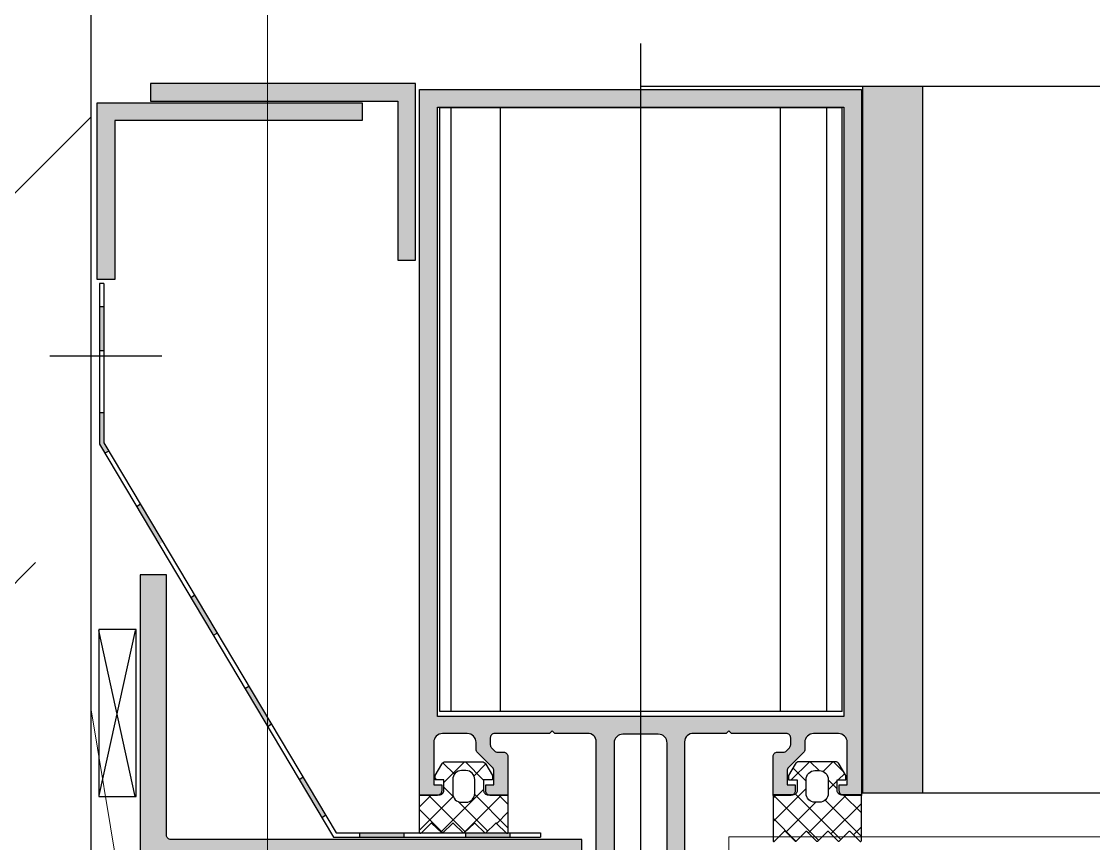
# Model space of a CAD drawing. Header units: millimetres. Extents: x 809 to 8159, y 33 to 4533.
# Drawn here: x 4006.04 to 4018.18, y 1266.81 to 1276.12 of the extents above; entities that cross this region are included whole.
import ezdxf

# ---------------------------------------------------------------- set-up
doc = ezdxf.new("R2010")
doc.units = ezdxf.units.MM
for name, pattern in [('DASHDOT', [25.4, 12.7, -6.35, 0, -6.35]), ('DASHED', [19.05, 12.7, -6.35]), ('HIDDEN', [0.375, 0.25, -0.125])]:
    doc.linetypes.add(name, pattern=pattern)
for name, color, linetype in [('5', 11, 'Continuous'), ('EKSEN', 11, 'Continuous'), ('FITILLER', 240, 'Continuous'), ('GORUNUS-TARAMA', 11, 'Continuous')]:
    doc.layers.add(name, color=color, linetype=linetype)
for name, color, linetype, lineweight in [('B.A.TARAMA', 124, 'DASHED', 15), ('BETONARME', 3, 'Continuous', 25), ('cam', 5, 'Continuous', 0), ('Sıva', 1, 'Continuous', 0), ('TEZGAH', 7, 'Continuous', 0)]:
    doc.layers.add(name, color=color, linetype=linetype, lineweight=lineweight)

# ---------------------------------------------------------------- blocks, each defined once
blk = doc.blocks.new('rhtrtrthrthrth')
at = {"layer": 'B.A.TARAMA'}
h = blk.add_hatch(dxfattribs=at)
h.set_pattern_fill('ANSI33', color=256, scale=25, style=0, pattern_type=0)
h.set_pattern_definition([(45, (32415.317, -23322.9636), (-4.419417, 4.419417), []), (45, (32419.736, -23322.9636), (-4.419417, 4.419417), [3.125, -1.5625])])
h.paths.add_polyline_path([(35932.556, -21799.351), (35962.556, -21799.351), (35962.556, -22331.351), (35932.556, -22331.351)], flags=0)
at = {"layer": 'BETONARME', "elevation": 0}
blk.add_lwpolyline([(35932.556, -21799.351), (35962.556, -21799.351), (35962.556, -22331.351), (35932.556, -22331.351)], close=True, dxfattribs=at)
blk = doc.blocks.new('trthrttrtrthrth')
at = {"layer": 'B.A.TARAMA'}
blk.add_blockref('rhtrtrthrthrth', (0, 5000), dxfattribs=at)
blk = doc.blocks.new('ajsdfxcvzx')
for points in [[(35966.46, -7315.857), (35963.46, -7315.857), (35963.46, -7316.057), (35966.26, -7316.057), (35966.26, -7317.857), (35966.46, -7317.857)], [(35962.857, -7316.077), (35965.857, -7316.077), (35965.857, -7316.277), (35963.057, -7316.277), (35963.057, -7318.077), (35962.857, -7318.077)], [(35962.935, -7318.385), (35962.885, -7318.385), (35962.885, -7318.885), (35962.901, -7318.885, -0.043435), (35962.935, -7318.735)], [(35963.346, -7320.62), (35963.303, -7320.646), (35963.559, -7321.075), (35963.602, -7321.05)]]:
    blk.add_hatch(color=256).paths.add_polyline_path(points)
h = blk.add_hatch(color=256)
edge = h.paths.add_edge_path()
edge.add_line((35971.257, -7323.869), (35971.257, -7323.799))
edge.add_line((35971.257, -7323.799), (35971.347, -7323.799))
edge.add_line((35971.347, -7323.799), (35971.347, -7323.319))
edge.add_arc((35971.247, -7323.319), 0.1, 0, 90)
edge.add_line((35971.247, -7323.219), (35970.967, -7323.219))
edge.add_arc((35970.967, -7323.319), 0.1, 90, 180)
edge.add_line((35970.867, -7323.319), (35970.867, -7323.398))
edge.add_arc((35970.817, -7323.398), 0.05, 315, 360, ccw=False)
edge.add_line((35970.852, -7323.434), (35970.682, -7323.604))
edge.add_arc((35970.717, -7323.64), 0.05, 135, 180)
edge.add_line((35970.667, -7323.64), (35970.667, -7323.799))
edge.add_line((35970.667, -7323.799), (35970.757, -7323.799))
edge.add_line((35970.757, -7323.799), (35970.757, -7323.869))
edge.add_arc((35970.707, -7323.869), 0.05, -90, 0, ccw=False)
edge.add_line((35970.707, -7323.919), (35970.507, -7323.919))
edge.add_line((35970.507, -7323.919), (35970.507, -7323.479))
edge.add_arc((35970.557, -7323.479), 0.05, 90, 180, ccw=False)
edge.add_line((35970.557, -7323.429), (35970.624, -7323.429))
edge.add_arc((35970.624, -7323.379), 0.05, 270, 315)
edge.add_line((35970.659, -7323.414), (35970.692, -7323.382))
edge.add_arc((35970.657, -7323.346), 0.05, 315, 360)
edge.add_line((35970.707, -7323.346), (35970.707, -7323.269))
edge.add_arc((35970.657, -7323.269), 0.05, 0, 90)
edge.add_line((35970.657, -7323.219), (35970.407, -7323.219))
edge.add_line((35970.407, -7323.219), (35970.037, -7323.219))
edge.add_line((35970.037, -7323.219), (35970.007, -7323.189))
edge.add_line((35970.007, -7323.189), (35969.977, -7323.219))
edge.add_line((35969.977, -7323.219), (35969.607, -7323.219))
edge.add_arc((35969.599, -7323.311), 0.0919, 84.9295, 180.955)
edge.add_line((35969.507, -7323.312), (35969.507, -7325.589))
edge.add_arc((35969.507, -7325.609), 0.02, 90, 270)
edge.add_line((35969.507, -7325.629), (35969.507, -7325.649))
edge.add_arc((35969.507, -7325.669), 0.02, 90, 270)
edge.add_line((35969.507, -7325.689), (35969.507, -7326.619))
edge.add_line((35969.507, -7326.619), (35969.367, -7326.619))
edge.add_arc((35969.367, -7326.559), 0.06, 180, 270, ccw=False)
edge.add_line((35969.307, -7326.559), (35969.237, -7326.559))
edge.add_arc((35969.237, -7326.529), 0.03, 180, 270, ccw=False)
edge.add_line((35969.207, -7326.529), (35969.207, -7326.489))
edge.add_arc((35969.237, -7326.489), 0.03, 90, 180, ccw=False)
edge.add_line((35969.237, -7326.459), (35969.307, -7326.459))
edge.add_line((35969.307, -7326.459), (35969.307, -7325.819))
edge.add_line((35969.307, -7325.819), (35969.057, -7325.819))
edge.add_line((35969.057, -7325.819), (35969.007, -7325.769))
edge.add_line((35969.007, -7325.769), (35968.957, -7325.819))
edge.add_line((35968.957, -7325.819), (35968.707, -7325.819))
edge.add_line((35968.707, -7325.819), (35968.707, -7326.459))
edge.add_line((35968.707, -7326.459), (35968.777, -7326.459))
edge.add_arc((35968.777, -7326.489), 0.03, 0, 90, ccw=False)
edge.add_line((35968.807, -7326.489), (35968.807, -7326.529))
edge.add_arc((35968.777, -7326.529), 0.03, -90, 0, ccw=False)
edge.add_line((35968.777, -7326.559), (35968.707, -7326.559))
edge.add_arc((35968.647, -7326.559), 0.06, 270, 360, ccw=False)
edge.add_line((35968.647, -7326.619), (35968.507, -7326.619))
edge.add_line((35968.507, -7326.619), (35968.507, -7325.689))
edge.add_arc((35968.507, -7325.669), 0.02, 270, 450)
edge.add_line((35968.507, -7325.649), (35968.507, -7325.629))
edge.add_arc((35968.507, -7325.609), 0.02, 270, 450)
edge.add_line((35968.507, -7325.589), (35968.507, -7323.312))
edge.add_arc((35968.415, -7323.311), 0.0919, 359.045, 455.0705)
edge.add_line((35968.407, -7323.219), (35968.037, -7323.219))
edge.add_line((35968.037, -7323.219), (35968.007, -7323.189))
edge.add_line((35968.007, -7323.189), (35967.977, -7323.219))
edge.add_line((35967.977, -7323.219), (35967.607, -7323.219))
edge.add_line((35967.607, -7323.219), (35967.357, -7323.219))
edge.add_arc((35967.357, -7323.269), 0.05, 90, 180)
edge.add_line((35967.307, -7323.269), (35967.307, -7323.346))
edge.add_arc((35967.357, -7323.346), 0.05, 180, 225)
edge.add_line((35967.322, -7323.382), (35967.354, -7323.414))
edge.add_arc((35967.39, -7323.379), 0.05, 225, 270)
edge.add_line((35967.39, -7323.429), (35967.457, -7323.429))
edge.add_arc((35967.457, -7323.479), 0.05, 0, 90, ccw=False)
edge.add_line((35967.507, -7323.479), (35967.507, -7323.919))
edge.add_line((35967.507, -7323.919), (35967.307, -7323.919))
edge.add_arc((35967.307, -7323.869), 0.05, 180, 270, ccw=False)
edge.add_line((35967.257, -7323.869), (35967.257, -7323.799))
edge.add_line((35967.257, -7323.799), (35967.347, -7323.799))
edge.add_line((35967.347, -7323.799), (35967.347, -7323.64))
edge.add_arc((35967.297, -7323.64), 0.05, 360, 405)
edge.add_line((35967.332, -7323.604), (35967.162, -7323.434))
edge.add_arc((35967.197, -7323.398), 0.05, 180, 225, ccw=False)
edge.add_line((35967.147, -7323.398), (35967.147, -7323.319))
edge.add_arc((35967.047, -7323.319), 0.1, 0, 90)
edge.add_line((35967.047, -7323.219), (35966.767, -7323.219))
edge.add_arc((35966.767, -7323.319), 0.1, 90, 180)
edge.add_line((35966.667, -7323.319), (35966.667, -7323.799))
edge.add_line((35966.667, -7323.799), (35966.757, -7323.799))
edge.add_line((35966.757, -7323.799), (35966.757, -7323.869))
edge.add_arc((35966.707, -7323.869), 0.05, -90, 0, ccw=False)
edge.add_line((35966.707, -7323.919), (35966.507, -7323.919))
edge.add_line((35966.507, -7323.919), (35966.507, -7315.926))
edge.add_line((35966.507, -7315.926), (35971.507, -7315.926))
edge.add_line((35971.507, -7315.926), (35971.507, -7323.919))
edge.add_line((35971.507, -7323.919), (35971.307, -7323.919))
edge.add_arc((35971.307, -7323.869), 0.05, 180, 270, ccw=False)
h.paths.add_polyline_path([(35966.709, -7323.026), (35966.709, -7316.126), (35971.309, -7316.126), (35971.309, -7323.026), (35969.009, -7323.026)], flags=16)
edge = h.paths.add_edge_path(flags=16)
edge.add_arc((35969.209, -7325.426), 0.1, 270, 360)
edge.add_line((35969.309, -7325.426), (35969.309, -7323.326))
edge.add_arc((35969.209, -7323.326), 0.1, 0, 90)
edge.add_line((35969.209, -7323.226), (35968.809, -7323.226))
edge.add_arc((35968.809, -7323.326), 0.1, 90, 180)
edge.add_line((35968.709, -7323.326), (35968.709, -7325.426))
edge.add_arc((35968.809, -7325.426), 0.1, 180, 270)
edge.add_line((35968.809, -7325.526), (35969.209, -7325.526))
h = blk.add_hatch(color=256)
h.paths.add_polyline_path([(35962.935, -7318.735, 0.043435), (35962.901, -7318.885), (35962.935, -7318.885)])
h.paths.add_polyline_path([(35962.935, -7319.585), (35962.885, -7319.585), (35962.885, -7319.942), (35962.946, -7320.045), (35962.989, -7320.02), (35962.935, -7319.928)])
h = blk.add_hatch(color=256)
edge = h.paths.add_edge_path()
edge.add_arc((35963.944, -7325.06), 0.03, 210, 300)
edge.add_line((35963.959, -7325.086), (35964.143, -7324.98))
edge.add_line((35964.143, -7324.98), (35964.328, -7325.086))
edge.add_arc((35964.343, -7325.06), 0.03, 240, 330)
edge.add_line((35964.369, -7325.075), (35964.389, -7325.039))
edge.add_arc((35964.363, -7325.024), 0.03, 330, 390)
edge.add_line((35964.389, -7325.009), (35964.277, -7324.815))
edge.add_arc((35964.303, -7324.8), 0.03, 90, 210, ccw=False)
edge.add_line((35964.303, -7324.77), (35964.433, -7324.77))
edge.add_line((35964.433, -7324.77), (35964.433, -7324.62))
edge.add_line((35964.433, -7324.62), (35964.633, -7324.62))
edge.add_line((35964.633, -7324.62), (35964.633, -7324.77))
edge.add_line((35964.633, -7324.77), (35964.793, -7324.77))
edge.add_arc((35964.793, -7324.795), 0.025, -90, 90, ccw=False)
edge.add_line((35964.793, -7324.82), (35964.793, -7324.92))
edge.add_line((35964.793, -7324.92), (35964.693, -7325.02))
edge.add_line((35964.693, -7325.02), (35964.693, -7325.061))
edge.add_line((35964.693, -7325.061), (35964.723, -7325.09))
edge.add_line((35964.723, -7325.09), (35964.793, -7325.09))
edge.add_line((35964.793, -7325.09), (35964.873, -7325.17))
edge.add_line((35964.873, -7325.17), (35964.983, -7325.17))
edge.add_line((35964.983, -7325.17), (35964.983, -7325.04))
edge.add_line((35964.983, -7325.04), (35964.913, -7324.97))
edge.add_line((35964.913, -7324.97), (35964.943, -7324.92))
edge.add_line((35964.943, -7324.92), (35964.943, -7324.62))
edge.add_line((35964.943, -7324.62), (35968.343, -7324.62))
edge.add_line((35968.343, -7324.62), (35968.343, -7324.42))
edge.add_line((35968.343, -7324.42), (35963.693, -7324.42))
edge.add_arc((35963.693, -7324.37), 0.05, 180, 270, ccw=False)
edge.add_line((35963.643, -7324.37), (35963.643, -7321.42))
edge.add_line((35963.643, -7321.42), (35963.343, -7321.42))
edge.add_line((35963.343, -7321.42), (35963.343, -7324.67))
edge.add_arc((35963.343, -7324.72), 0.05, -90, 90, ccw=False)
edge.add_line((35963.343, -7324.77), (35963.343, -7324.92))
edge.add_line((35963.343, -7324.92), (35963.373, -7324.97))
edge.add_line((35963.373, -7324.97), (35963.303, -7325.04))
edge.add_line((35963.303, -7325.04), (35963.303, -7325.17))
edge.add_line((35963.303, -7325.17), (35963.413, -7325.17))
edge.add_line((35963.413, -7325.17), (35963.493, -7325.09))
edge.add_line((35963.493, -7325.09), (35963.564, -7325.09))
edge.add_line((35963.564, -7325.09), (35963.593, -7325.061))
edge.add_line((35963.593, -7325.061), (35963.593, -7325.02))
edge.add_line((35963.593, -7325.02), (35963.493, -7324.92))
edge.add_line((35963.493, -7324.92), (35963.493, -7324.82))
edge.add_arc((35963.493, -7324.795), 0.025, 90, 270, ccw=False)
edge.add_line((35963.493, -7324.77), (35963.653, -7324.77))
edge.add_line((35963.653, -7324.77), (35963.653, -7324.62))
edge.add_line((35963.653, -7324.62), (35963.853, -7324.62))
edge.add_line((35963.853, -7324.62), (35963.853, -7324.77))
edge.add_line((35963.853, -7324.77), (35963.983, -7324.77))
edge.add_arc((35963.983, -7324.8), 0.03, -30, 90, ccw=False)
edge.add_line((35964.009, -7324.815), (35963.897, -7325.009))
edge.add_arc((35963.923, -7325.024), 0.03, 150, 210)
edge.add_line((35963.897, -7325.039), (35963.918, -7325.075))
h = blk.add_hatch(color=256)
h.paths.add_polyline_path([(35965.187, -7323.714), (35965.144, -7323.739), (35965.4, -7324.169), (35965.443, -7324.143)])
h.paths.add_polyline_path([(35964.574, -7322.682), (35964.531, -7322.708), (35964.688, -7322.973), (35964.733, -7322.951)])
h.paths.add_polyline_path([(35964.733, -7322.951), (35964.688, -7322.973), (35964.786, -7323.138), (35964.829, -7323.112)])
h.paths.add_polyline_path([(35964.043, -7321.79), (35963.96, -7321.749), (35964.173, -7322.106), (35964.216, -7322.081)])
h.paths.add_polyline_path([(35963.96, -7321.651), (35963.917, -7321.677), (35963.96, -7321.749), (35964.043, -7321.79)])
h = blk.add_hatch(color=256)
h.paths.add_polyline_path([(35967.528, -7324.343), (35967.506, -7324.343, -0.543593), (35967.49, -7324.347), (35967.486, -7324.343), (35967.259, -7324.343), (35967.257, -7324.345, -0.414214), (35967.245, -7324.345), (35967.242, -7324.343), (35967.028, -7324.343), (35967.028, -7324.393), (35967.528, -7324.393)])
h.paths.add_polyline_path([(35966.328, -7324.343), (35965.828, -7324.343), (35965.828, -7324.393), (35966.328, -7324.393)])
at = {"layer": 'FITILLER'}
h = blk.add_hatch(dxfattribs=at)
h.set_pattern_fill('DOTS', color=256, scale=1.2, angle=405, style=0)
h.set_pattern_definition([(45, (35692.03556, -7418.0843), (-0.026516504, 0.079549513), [0, -0.075])])
h.paths.add_polyline_path([(35971.52, -7323.889), (35972.202, -7323.889), (35972.202, -7315.889), (35971.52, -7315.889)])
h = blk.add_hatch(dxfattribs=at)
h.set_pattern_fill('NET', color=256, scale=1.5, angle=495, style=0)
h.set_pattern_definition([(45, (35841.34392, -7337.52902), (0.13258252, -0.13258252), []), (315, (35841.34392, -7337.52902), (-0.13258252, -0.13258252), [])])
edge = h.paths.add_edge_path(flags=16)
edge.add_arc((35967.032, -7323.897), 0.1, 270, 360)
edge.add_line((35967.132, -7323.897), (35967.132, -7323.739))
edge.add_arc((35967.032, -7323.739), 0.1, 0, 90)
edge.add_line((35967.032, -7323.639), (35966.982, -7323.639))
edge.add_arc((35966.982, -7323.739), 0.1, 90, 180)
edge.add_line((35966.882, -7323.739), (35966.882, -7323.897))
edge.add_arc((35966.982, -7323.897), 0.1, 180, 270)
edge.add_line((35966.982, -7323.997), (35967.032, -7323.997))
edge = h.paths.add_edge_path()
edge.add_line((35967.507, -7323.914), (35967.507, -7324.34))
edge.add_arc((35967.497, -7324.34), 0.01, -135, 0, ccw=False)
edge.add_line((35967.49, -7324.347), (35967.379, -7324.236))
edge.add_arc((35967.373, -7324.242), 0.00893, 45, 135)
edge.add_line((35967.366, -7324.236), (35967.257, -7324.345))
edge.add_arc((35967.251, -7324.339), 0.00893, 225, 315, ccw=False)
edge.add_line((35967.245, -7324.345), (35967.135, -7324.236))
edge.add_arc((35967.129, -7324.242), 0.00893, 45, 135)
edge.add_line((35967.123, -7324.236), (35967.013, -7324.345))
edge.add_arc((35967.007, -7324.339), 0.00893, 225, 315, ccw=False)
edge.add_line((35967.001, -7324.345), (35966.891, -7324.236))
edge.add_arc((35966.885, -7324.242), 0.00893, 45, 135)
edge.add_line((35966.879, -7324.236), (35966.769, -7324.345))
edge.add_arc((35966.763, -7324.339), 0.00893, 225, 315, ccw=False)
edge.add_line((35966.757, -7324.345), (35966.647, -7324.236))
edge.add_arc((35966.641, -7324.242), 0.00893, 45, 135)
edge.add_line((35966.635, -7324.236), (35966.524, -7324.347))
edge.add_arc((35966.517, -7324.34), 0.01, 180, 315, ccw=False)
edge.add_line((35966.507, -7324.34), (35966.507, -7323.914))
edge.add_line((35966.507, -7323.914), (35966.732, -7323.914))
edge.add_arc((35966.732, -7323.864), 0.05, 270, 360)
edge.add_line((35966.782, -7323.864), (35966.782, -7323.744))
edge.add_line((35966.782, -7323.744), (35966.682, -7323.744))
edge.add_line((35966.682, -7323.744), (35966.682, -7323.694))
edge.add_line((35966.682, -7323.694), (35966.757, -7323.564))
edge.add_arc((35966.8, -7323.589), 0.05, 90, 150, ccw=False)
edge.add_line((35966.8, -7323.539), (35967.214, -7323.539))
edge.add_arc((35967.214, -7323.589), 0.05, 30, 90, ccw=False)
edge.add_line((35967.257, -7323.564), (35967.332, -7323.694))
edge.add_line((35967.332, -7323.694), (35967.332, -7323.744))
edge.add_line((35967.332, -7323.744), (35967.232, -7323.744))
edge.add_line((35967.232, -7323.744), (35967.232, -7323.864))
edge.add_arc((35967.282, -7323.864), 0.05, 180, 270)
edge.add_line((35967.282, -7323.914), (35967.507, -7323.914))
h = blk.add_hatch(dxfattribs=at)
h.set_pattern_fill('NET', color=256, scale=1.5, angle=495, style=0)
h.set_pattern_definition([(135, (35820.85074, -7337.52902), (-0.13258252, -0.13258252), []), (225, (35820.85074, -7337.52902), (0.13258252, -0.13258252), [])])
edge = h.paths.add_edge_path(flags=16)
edge.add_arc((35970.982, -7323.897), 0.1, 180, 270, ccw=False)
edge.add_line((35970.882, -7323.897), (35970.882, -7323.739))
edge.add_arc((35970.982, -7323.739), 0.1, 90, 180, ccw=False)
edge.add_line((35970.982, -7323.639), (35971.032, -7323.639))
edge.add_arc((35971.032, -7323.739), 0.1, 0, 90, ccw=False)
edge.add_line((35971.132, -7323.739), (35971.132, -7323.897))
edge.add_arc((35971.032, -7323.897), 0.1, -90, 0, ccw=False)
edge.add_line((35971.032, -7323.997), (35970.982, -7323.997))
edge = h.paths.add_edge_path()
edge.add_line((35970.507, -7323.914), (35970.507, -7324.431))
edge.add_arc((35970.517, -7324.431), 0.01, 180, 315)
edge.add_line((35970.524, -7324.438), (35970.635, -7324.327))
edge.add_arc((35970.641, -7324.334), 0.00893, 45, 135, ccw=False)
edge.add_line((35970.647, -7324.327), (35970.757, -7324.436))
edge.add_arc((35970.763, -7324.43), 0.00893, 225, 315)
edge.add_line((35970.769, -7324.436), (35970.879, -7324.327))
edge.add_arc((35970.885, -7324.334), 0.00893, 45, 135, ccw=False)
edge.add_line((35970.891, -7324.327), (35971.001, -7324.436))
edge.add_arc((35971.007, -7324.43), 0.00893, 225, 315)
edge.add_line((35971.013, -7324.436), (35971.123, -7324.327))
edge.add_arc((35971.129, -7324.334), 0.00893, 45, 135, ccw=False)
edge.add_line((35971.135, -7324.327), (35971.245, -7324.436))
edge.add_arc((35971.251, -7324.43), 0.00893, 225, 315)
edge.add_line((35971.257, -7324.436), (35971.366, -7324.327))
edge.add_arc((35971.373, -7324.334), 0.00893, 45, 135, ccw=False)
edge.add_line((35971.379, -7324.327), (35971.49, -7324.438))
edge.add_arc((35971.497, -7324.431), 0.01, 225, 360)
edge.add_line((35971.507, -7324.431), (35971.507, -7323.914))
edge.add_line((35971.507, -7323.914), (35971.282, -7323.914))
edge.add_arc((35971.282, -7323.864), 0.05, 180, 270, ccw=False)
edge.add_line((35971.232, -7323.864), (35971.232, -7323.744))
edge.add_line((35971.232, -7323.744), (35971.332, -7323.744))
edge.add_line((35971.332, -7323.744), (35971.332, -7323.694))
edge.add_line((35971.332, -7323.694), (35971.257, -7323.564))
edge.add_arc((35971.214, -7323.589), 0.05, 30, 90)
edge.add_line((35971.214, -7323.539), (35970.8, -7323.539))
edge.add_arc((35970.8, -7323.589), 0.05, 90, 150)
edge.add_line((35970.757, -7323.564), (35970.682, -7323.694))
edge.add_line((35970.682, -7323.694), (35970.682, -7323.744))
edge.add_line((35970.682, -7323.744), (35970.782, -7323.744))
edge.add_line((35970.782, -7323.744), (35970.782, -7323.864))
edge.add_arc((35970.732, -7323.864), 0.05, -90, 0, ccw=False)
edge.add_line((35970.732, -7323.914), (35970.507, -7323.914))
for p, q in [((35962.885, -7318.12), (35962.885, -7319.942)), ((35962.935, -7318.12), (35962.885, -7318.12)), ((35962.935, -7318.12), (35962.935, -7319.928)), ((35962.935, -7318.385), (35962.885, -7318.385)), ((35962.935, -7318.885), (35962.885, -7318.885)), ((35963.59, -7318.946), (35962.321, -7318.946)), ((35962.935, -7319.585), (35962.885, -7319.585)), ((35962.885, -7319.942), (35965.534, -7324.393)), ((35962.935, -7319.928), (35965.562, -7324.343)), ((35962.989, -7320.02), (35962.946, -7320.045)), ((35963.303, -7320.646), (35963.346, -7320.62)), ((35963.917, -7321.677), (35963.96, -7321.651)), ((35963.287, -7323.933), (35962.878, -7322.052)), ((35963.287, -7322.052), (35962.878, -7323.92)), ((35964.173, -7322.106), (35964.216, -7322.081)), ((35964.531, -7322.708), (35964.574, -7322.682)), ((35964.786, -7323.138), (35964.829, -7323.112)), ((35965.144, -7323.739), (35965.187, -7323.714)), ((35965.4, -7324.169), (35965.443, -7324.143)), ((35965.562, -7324.343), (35967.876, -7324.343)), ((35965.828, -7324.343), (35965.828, -7324.393)), ((35966.328, -7324.343), (35966.328, -7324.393)), ((35967.028, -7324.343), (35967.028, -7324.393)), ((35967.528, -7324.343), (35967.528, -7324.393)), ((35967.876, -7324.343), (35967.876, -7324.393)), ((35965.534, -7324.393), (35967.876, -7324.393))]:
    blk.add_line(p, q)
for points in [[(35966.46, -7315.857), (35963.46, -7315.857), (35963.46, -7316.057), (35966.26, -7316.057), (35966.26, -7317.857), (35966.46, -7317.857)], [(35962.857, -7316.077), (35965.857, -7316.077), (35965.857, -7316.277), (35963.057, -7316.277), (35963.057, -7318.077), (35962.857, -7318.077)], [(35966.709, -7323.026), (35966.709, -7316.126), (35971.309, -7316.126), (35971.309, -7323.026), (35969.009, -7323.026)], [(35963.301, -7322.039), (35962.878, -7322.039), (35962.878, -7323.933), (35963.301, -7323.933)]]:
    blk.add_lwpolyline(points, close=True)
for points in [[(35968.507, -7325.589), (35968.507, -7323.312, 0.445362), (35968.407, -7323.219), (35968.037, -7323.219), (35968.007, -7323.189), (35967.977, -7323.219), (35967.607, -7323.219), (35967.357, -7323.219, 0.414214), (35967.307, -7323.269), (35967.307, -7323.346, 0.198912), (35967.322, -7323.382), (35967.354, -7323.414, 0.198912), (35967.39, -7323.429), (35967.457, -7323.429, -0.414214), (35967.507, -7323.479), (35967.507, -7323.919), (35967.307, -7323.919, -0.414214), (35967.257, -7323.869), (35967.257, -7323.799), (35967.347, -7323.799), (35967.347, -7323.64, 0.198912), (35967.332, -7323.604), (35967.162, -7323.434, -0.198912), (35967.147, -7323.398), (35967.147, -7323.319, 0.414214), (35967.047, -7323.219), (35966.767, -7323.219, 0.414214), (35966.667, -7323.319), (35966.667, -7323.799), (35966.757, -7323.799), (35966.757, -7323.869, -0.414214), (35966.707, -7323.919), (35966.507, -7323.919), (35966.507, -7315.926), (35971.507, -7315.926), (35971.507, -7323.919), (35971.307, -7323.919, -0.414214), (35971.257, -7323.869), (35971.257, -7323.799), (35971.347, -7323.799), (35971.347, -7323.319, 0.414214), (35971.247, -7323.219), (35970.967, -7323.219, 0.414214), (35970.867, -7323.319), (35970.867, -7323.398, -0.198912), (35970.852, -7323.434), (35970.682, -7323.604, 0.198912), (35970.667, -7323.64), (35970.667, -7323.799), (35970.757, -7323.799), (35970.757, -7323.869, -0.414214), (35970.707, -7323.919), (35970.507, -7323.919), (35970.507, -7323.479, -0.414214), (35970.557, -7323.429), (35970.624, -7323.429, 0.198912), (35970.659, -7323.414), (35970.692, -7323.382, 0.198912), (35970.707, -7323.346), (35970.707, -7323.269, 0.414214), (35970.657, -7323.219), (35970.407, -7323.219), (35970.037, -7323.219), (35970.007, -7323.189), (35969.977, -7323.219), (35969.607, -7323.219, 0.445362), (35969.507, -7323.312), (35969.507, -7325.589, 1)], [(35968.343, -7324.62), (35968.343, -7324.42), (35963.693, -7324.42, -0.414214), (35963.643, -7324.37), (35963.643, -7321.42), (35963.343, -7321.42), (35963.343, -7324.67, -1)]]:
    blk.add_lwpolyline(points, format="xyb")
blk.add_lwpolyline([(35969.209, -7325.526, 0.414214), (35969.309, -7325.426), (35969.309, -7323.326, 0.414214), (35969.209, -7323.226), (35968.809, -7323.226, 0.414214), (35968.709, -7323.326), (35968.709, -7325.426, 0.414214), (35968.809, -7325.526)], format="xyb", close=True)
at = {"layer": '5'}
for p, q in [((36158.568, -7315.889), (35969.007, -7315.889)), ((35971.507, -7323.889), (35994.771, -7323.889))]:
    blk.add_line(p, q, dxfattribs=at)
at = {"layer": 'cam'}
for p, q in [((35994.771, -7324.389), (35970.007, -7324.389)), ((35970.007, -7324.389), (35970.007, -7324.989))]:
    blk.add_line(p, q, dxfattribs=at)
at = {"layer": 'EKSEN', "linetype": 'DASHDOT', "ltscale": 5}
blk.add_line((35969.007, -7315.405), (35969.007, -7329.215), dxfattribs=at)
at = {"layer": 'FITILLER'}
blk.add_lwpolyline([(35971.52, -7323.889), (35972.202, -7323.889), (35972.202, -7315.889), (35971.52, -7315.889)], close=True, dxfattribs=at)
for points in [[(35967.507, -7323.914), (35967.507, -7324.34, -0.668179), (35967.49, -7324.347), (35967.379, -7324.236, 0.414214), (35967.366, -7324.236), (35967.257, -7324.345, -0.414214), (35967.245, -7324.345), (35967.135, -7324.236, 0.414214), (35967.123, -7324.236), (35967.013, -7324.345, -0.414214), (35967.001, -7324.345), (35966.891, -7324.236, 0.414214), (35966.879, -7324.236), (35966.769, -7324.345, -0.414214), (35966.757, -7324.345), (35966.647, -7324.236, 0.414214), (35966.635, -7324.236), (35966.524, -7324.347, -0.668179), (35966.507, -7324.34), (35966.507, -7323.914), (35966.732, -7323.914, 0.414214), (35966.782, -7323.864), (35966.782, -7323.744), (35966.682, -7323.744), (35966.682, -7323.694), (35966.757, -7323.564, -0.267949), (35966.8, -7323.539), (35967.214, -7323.539, -0.267949), (35967.257, -7323.564), (35967.332, -7323.694), (35967.332, -7323.744), (35967.232, -7323.744), (35967.232, -7323.864, 0.414214), (35967.282, -7323.914)], [(35970.507, -7323.914), (35970.507, -7324.431, 0.668179), (35970.524, -7324.438), (35970.635, -7324.327, -0.414214), (35970.647, -7324.327), (35970.757, -7324.436, 0.414214), (35970.769, -7324.436), (35970.879, -7324.327, -0.414214), (35970.891, -7324.327), (35971.001, -7324.436, 0.414214), (35971.013, -7324.436), (35971.123, -7324.327, -0.414214), (35971.135, -7324.327), (35971.245, -7324.436, 0.414214), (35971.257, -7324.436), (35971.366, -7324.327, -0.414214), (35971.379, -7324.327), (35971.49, -7324.438, 0.668179), (35971.507, -7324.431), (35971.507, -7323.914), (35971.282, -7323.914, -0.414214), (35971.232, -7323.864), (35971.232, -7323.744), (35971.332, -7323.744), (35971.332, -7323.694), (35971.257, -7323.564, 0.267949), (35971.214, -7323.539), (35970.8, -7323.539, 0.267949), (35970.757, -7323.564), (35970.682, -7323.694), (35970.682, -7323.744), (35970.782, -7323.744), (35970.782, -7323.864, -0.414214), (35970.732, -7323.914)], [(35967.032, -7323.997, 0.414214), (35967.132, -7323.897), (35967.132, -7323.739, 0.414214), (35967.032, -7323.639), (35966.982, -7323.639, 0.414214), (35966.882, -7323.739), (35966.882, -7323.897, 0.414214), (35966.982, -7323.997)], [(35970.982, -7323.997, -0.414214), (35970.882, -7323.897), (35970.882, -7323.739, -0.414214), (35970.982, -7323.639), (35971.032, -7323.639, -0.414214), (35971.132, -7323.739), (35971.132, -7323.897, -0.414214), (35971.032, -7323.997)]]:
    blk.add_lwpolyline(points, format="xyb", close=True, dxfattribs=at)
at = {"layer": 'GORUNUS-TARAMA'}
for p, q in [((35966.737, -7322.968), (35966.737, -7316.134)), ((35971.288, -7316.134), (35966.737, -7316.134)), ((35966.865, -7322.968), (35966.865, -7316.134)), ((35967.423, -7322.968), (35967.423, -7316.134)), ((35970.591, -7322.968), (35970.591, -7316.134)), ((35971.115, -7322.968), (35971.115, -7316.134)), ((35971.288, -7322.968), (35971.288, -7316.134)), ((35971.288, -7322.968), (35966.737, -7322.968))]:
    blk.add_line(p, q, dxfattribs=at)

msp = doc.modelspace()

# ---------------------------------------------------------------- linework, layer by layer
at = {"layer": 'Sıva'}
for p, q in [((4008.829, 1230.806), (4008.829, 1782.348)), ((4007.157, 1266.375), (4006.829, 1268.348))]:
    msp.add_line(p, q, dxfattribs=at)

# ---------------------------------------------------------------- block references
at = {"layer": 'GORUNUS-TARAMA'}
msp.add_blockref('ajsdfxcvzx', (-31955.956, 8591.274), dxfattribs=at)
at = {"layer": 'TEZGAH', "color": 0, "linetype": 'HIDDEN', "lineweight": -2, "ltscale": 35}
msp.add_blockref('trthrttrtrthrth', (-31955.727, 18591.274), dxfattribs=at)

doc.saveas('drawing.dxf')
